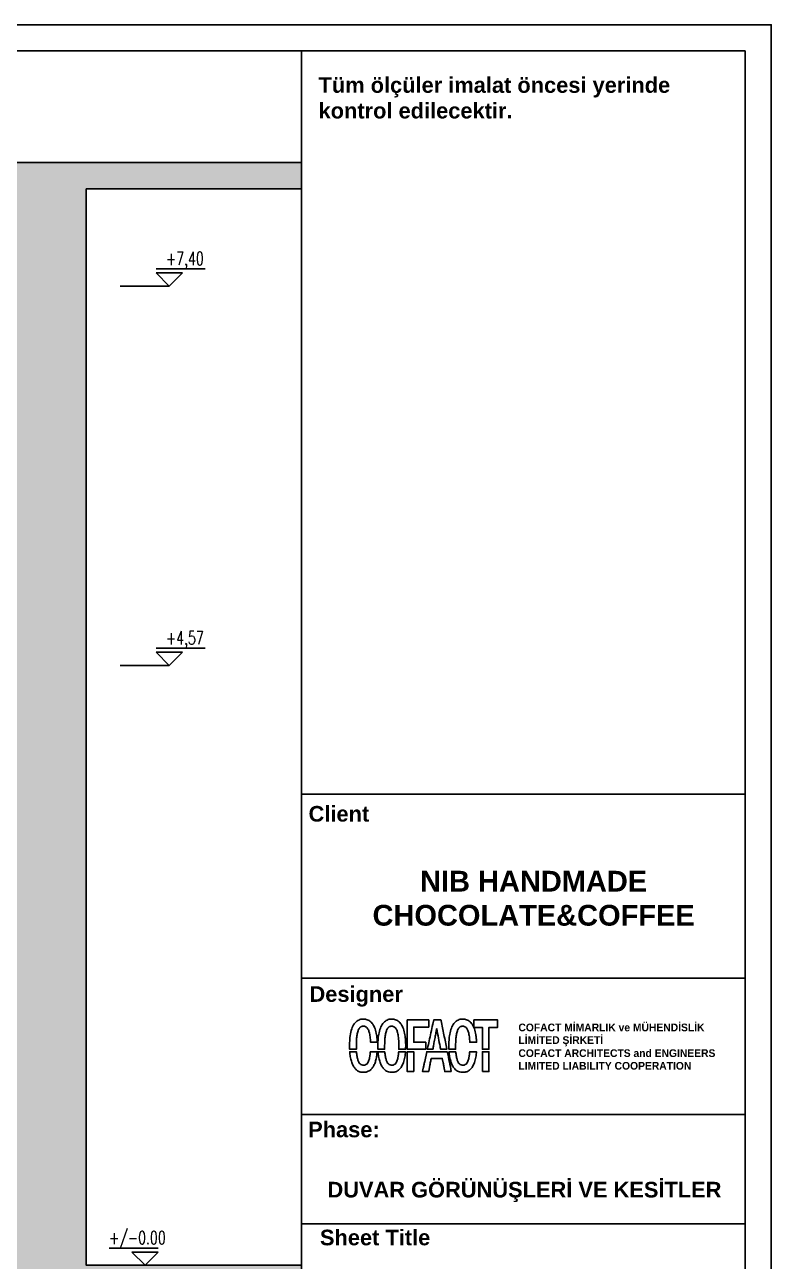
# Model space of a CAD drawing. Header units: millimetres. Extents: x 933584 to 974011, y 4545988 to 4553664.
# Drawn here: x 944958 to 945527, y 4547022 to 4547964 of the extents above; entities that cross this region are included whole.
import ezdxf

# ---------------------------------------------------------------- set-up
doc = ezdxf.new("R2010")
doc.units = ezdxf.units.MM
doc.linetypes.add('CENTER', pattern=[2, 1.25, -0.25, 0.25, -0.25])
doc.layers.get('0').update_dxf_attribs({"color": 255})
doc.layers.add('0-HSL-HTC_200', color=1, linetype='Continuous')
doc.layers.add('2-SPS-RCN', color=2, linetype='Continuous')
doc.layers.add('TİBA_KOT', color=171, linetype='Continuous', lineweight=25)
doc.styles.add('Century Gothic_B_3', font='GOTHICB.TTF', dxfattribs={"height": 4})
doc.styles.add('T_General', font='simplxtw.shx', dxfattribs={"width": 0.7, "height": 200})

# ---------------------------------------------------------------- blocks, each defined once
blk = doc.blocks.new('SLV-FNS')
at = {"layer": 'TİBA_KOT'}
for p, q in [((-250, 260), (-1000, 260)), ((-450, 0), (-650, 200)), ((-250, 200), (-650, 200)), ((-250, 200), (-450, 0)), ((-450, 0), (300, 0))]:
    blk.add_line(p, q, dxfattribs=at)
at = {"layer": 'TİBA_KOT', "color": 8, "style": 'T_General', "width": 0.7}
blk.add_attdef('INCE', (-1000, 319), '', height=200, dxfattribs=at)

msp = doc.modelspace()

# ---------------------------------------------------------------- hatches: boundary and pattern name
at = {"layer": '0-HSL-HTC_200'}
h = msp.add_hatch(dxfattribs=at)
h.set_pattern_fill('ANSI33', color=256)
h.set_pattern_definition([(45, (946624.9096, 4556812.099), (-4.490128, 4.490128), []), (45, (946629.4, 4556812.099), (-4.490128, 4.490128), [3.175, -1.5875])])
h.paths.add_polyline_path([(945005.32, 4546594.78), (945005.32, 4546998.78), (945169.34, 4546998.78), (945169.34, 4547018.78), (945005.32, 4547018.78), (945005.32, 4547838.78), (945169.34, 4547838.78), (945169.34, 4547858.78), (943447.39, 4547858.78), (943447.39, 4547838.78), (943626.3, 4547838.78), (943626.3, 4547788.78), (943686.3, 4547788.78), (943686.3, 4547838.78), (944174.6, 4547838.78), (944174.6, 4547018.78), (943447.39, 4547018.78), (943447.39, 4546998.78), (943626.3, 4546998.78), (943626.3, 4546948.78), (943686.3, 4546948.78), (943686.3, 4546998.78), (944174.6, 4546998.78), (944174.6, 4546594.78), (943447.39, 4546594.78), (943447.39, 4546574.78), (943626.3, 4546574.78), (943626.3, 4546524.78), (943686.3, 4546524.78), (943686.3, 4546574.78), (944174.6, 4546574.78), (944174.6, 4546483.85), (944227.66, 4546483.85), (944227.66, 4546574.78), (944945.23, 4546574.78), (944945.23, 4546483.85), (945005.32, 4546483.85), (945005.32, 4546574.78), (945169.34, 4546574.78), (945169.34, 4546594.78)])
h.paths.add_polyline_path([(944945.23, 4546998.78), (944227.66, 4546998.78), (944227.66, 4546594.78), (944945.23, 4546594.78)], flags=16)
h.paths.add_polyline_path([(944227.66, 4547838.78), (944945.23, 4547838.78), (944945.23, 4547018.78), (944227.66, 4547018.78)], flags=16)

# ---------------------------------------------------------------- linework, layer by layer
at = {"color": 0}
for p, q in [((945507.39, 4547377.52), (945169.33, 4547377.52)), ((945507.39, 4547377.52), (945169.33, 4547377.52)), ((945507.39, 4547237.54), (945169.33, 4547237.54)), ((945507.39, 4547237.54), (945169.33, 4547237.54)), ((945507.39, 4547237.54), (945169.33, 4547237.54)), ((945507.39, 4547237.54), (945169.33, 4547237.54)), ((945507.39, 4547133.48), (945169.33, 4547133.48)), ((945169.33, 4547050.2), (945507.39, 4547050.2))]:
    msp.add_line(p, q, dxfattribs=at)
for points in [[(943427.39, 4547963.85), (945527.39, 4547963.85), (945527.39, 4546463.85), (943427.39, 4546463.85)], [(943447.39, 4547943.85), (945507.39, 4547943.85), (945507.39, 4546483.85), (943447.39, 4546483.85)], [(945250.01, 4547194.48), (945250.01, 4547183.34), (945257.07, 4547183.34), (945264.13, 4547183.34), (945264.13, 4547185.98), (945264.13, 4547188.61), (945259.56, 4547188.61), (945254.99, 4547188.61), (945254.99, 4547194.43), (945254.99, 4547200.24), (945260.7, 4547200.24), (945266.42, 4547200.24), (945266.42, 4547202.93), (945266.42, 4547205.61), (945258.22, 4547205.61), (945250.01, 4547205.61)], [(945300.82, 4547202.78), (945300.82, 4547199.95), (945304.05, 4547199.95), (945307.29, 4547199.95), (945307.29, 4547191.64), (945307.29, 4547183.34), (945309.77, 4547183.34), (945312.26, 4547183.34), (945312.26, 4547191.64), (945312.26, 4547199.95), (945315.54, 4547199.95), (945318.82, 4547199.95), (945318.82, 4547202.78), (945318.82, 4547205.61), (945309.82, 4547205.61), (945300.82, 4547205.61)], [(945250.01, 4547173.84), (945250.01, 4547166.34), (945252.47, 4547166.36), (945254.94, 4547166.39), (945254.96, 4547173.87), (945254.99, 4547181.35), (945252.5, 4547181.35), (945250.01, 4547181.35)], [(945307.31, 4547173.87), (945307.34, 4547166.39), (945309.8, 4547166.36), (945312.26, 4547166.33), (945312.26, 4547173.84), (945312.26, 4547181.35), (945309.77, 4547181.35), (945307.29, 4547181.35)]]:
    msp.add_lwpolyline(points, close=True, dxfattribs=at)
msp.add_lwpolyline([(945169.34, 4547943.86), (945169.34, 4546483.85)], dxfattribs=at)
at = {"linetype": 'CENTER', "ltscale": 50}
msp.add_lwpolyline([(945169.34, 4546483.85), (945169.34, 4547943.85)], dxfattribs=at)
at = {"color": 0}
for points in [[(945214.67, 4547206.1, 0.11064), (945211.57, 4547204.6, 0.089568), (945209.12, 4547201.82, 0.069833), (945207.36, 4547197.7, 0.037138), (945206.32, 4547192.26, 0.013582), (945206.17, 4547190.61, 0.005436), (945206.06, 4547188.34, 0.005261), (945205.99, 4547186.12, 0.017635), (945206.02, 4547184.66), (945206.09, 4547183.34), (945208.64, 4547183.34), (945211.19, 4547183.34), (945211.2, 4547186.35, -0.01557), (945211.35, 4547190.77, -0.027157), (945211.79, 4547194.4, -0.033018), (945212.49, 4547197.25, -0.079442), (945213.46, 4547199.19, -0.009072), (945213.76, 4547199.58, -0.030827), (945213.97, 4547199.82, -0.031813), (945214.21, 4547200.03, -0.010138), (945214.58, 4547200.31, -0.089655), (945215.34, 4547200.67, -0.05192), (945216.33, 4547200.83, -0.051218), (945217.36, 4547200.78, -0.076363), (945218.22, 4547200.51, -0.070873), (945219.02, 4547199.97, -0.052254), (945219.73, 4547199.17, -0.046256), (945220.33, 4547198.14, -0.033841), (945220.81, 4547196.91, -0.02482), (945221.18, 4547195.51, -0.012371), (945221.5, 4547193.71, -0.011745), (945221.77, 4547191.72, -0.011909), (945221.94, 4547189.73), (945222, 4547188.61), (945224.57, 4547188.61), (945227.14, 4547188.61), (945227.14, 4547189.03, 0.020953), (945227.1, 4547189.94, 0.004455), (945226.96, 4547191.52, 0.00493), (945226.77, 4547193.14, 0.011284), (945226.59, 4547194.37, 0.038093), (945225.47, 4547198.88, 0.067383), (945223.79, 4547202.32, 0.083303), (945221.56, 4547204.69, 0.099908), (945218.8, 4547206.02, 0.02201), (945218.36, 4547206.11, 0.020762), (945217.91, 4547206.17, 0.015695), (945217.35, 4547206.2, 0.005906), (945216.56, 4547206.2, 0.00548), (945215.96, 4547206.19, 0.006399), (945215.39, 4547206.17, 0.005718), (945214.9, 4547206.13, 0.038226)], [(945236.24, 4547206.1, 0.105194), (945233.28, 4547204.7, 0.087054), (945230.9, 4547202.14, 0.069549), (945229.15, 4547198.38, 0.038701), (945228.05, 4547193.43, 0.014261), (945227.81, 4547191.35, 0.008448), (945227.64, 4547188.85, 0.008433), (945227.56, 4547186.42, 0.018733), (945227.6, 4547184.57), (945227.67, 4547183.34), (945230.21, 4547183.34), (945232.76, 4547183.34), (945232.77, 4547186.35, -0.01557), (945232.93, 4547190.77, -0.027157), (945233.37, 4547194.4, -0.033018), (945234.07, 4547197.25, -0.079442), (945235.04, 4547199.19, -0.009072), (945235.33, 4547199.58, -0.030827), (945235.55, 4547199.82, -0.031813), (945235.78, 4547200.03, -0.010138), (945236.16, 4547200.31, -0.089655), (945236.92, 4547200.67, -0.05192), (945237.91, 4547200.83, -0.051218), (945238.94, 4547200.78, -0.076363), (945239.79, 4547200.51, -0.136443), (945241.3, 4547199.17, -0.067108), (945242.4, 4547196.83, -0.045937), (945243.15, 4547193.38, -0.018323), (945243.56, 4547188.56, -0.004967), (945243.6, 4547187.58, -0.003937), (945243.62, 4547186.52, -0.00398), (945243.63, 4547185.53, -0.009912), (945243.61, 4547184.81), (945243.55, 4547183.34), (945246.12, 4547183.34), (945248.69, 4547183.34), (945248.76, 4547184.61, 0.018366), (945248.79, 4547186.77, 0.009634), (945248.68, 4547189.46, 0.009631), (945248.47, 4547192.16, 0.017297), (945248.17, 4547194.36, 0.038062), (945247.05, 4547198.88, 0.067387), (945245.36, 4547202.32, 0.08333), (945243.13, 4547204.69, 0.099909), (945240.38, 4547206.02, 0.02201), (945239.94, 4547206.11, 0.020762), (945239.48, 4547206.17, 0.015695), (945238.92, 4547206.2, 0.005906), (945238.14, 4547206.2, 0.00548), (945237.54, 4547206.19, 0.006399), (945236.96, 4547206.17, 0.005718), (945236.48, 4547206.13, 0.038226)], [(945272.44, 4547199.03, 0.00001), (945273.8, 4547191.73, 0.000084), (945275, 4547185.3, 0.003215), (945275.28, 4547183.86), (945275.38, 4547183.34), (945277.76, 4547183.34, 0.001355), (945278.67, 4547183.34, 0.00226), (945279.44, 4547183.35, 0.000206), (945280.13, 4547183.36, 0.409743), (945280.14, 4547183.38, 0.049641), (945280.13, 4547183.44, 0.000001), (945277.95, 4547194.29, 0.000006), (945275.81, 4547204.97, 0.007694), (945275.72, 4547205.39), (945275.66, 4547205.61), (945272.9, 4547205.61), (945270.15, 4547205.61), (945269.43, 4547202.31, -0.000077), (945268.05, 4547195.94, -0.000085), (945266.71, 4547189.78, -0.000009), (945265.43, 4547183.86, -0.006923), (945265.36, 4547183.57), (945265.3, 4547183.34), (945269.51, 4547183.34, 0.000143), (945269.81, 4547184.92, 0.00034), (945270.06, 4547186.29, 0.000221), (945270.35, 4547187.87, -0.000266), (945271.19, 4547192.37, -0.000578), (945271.83, 4547195.83, -0.000087)], [(945290.33, 4547206.1, 0.105194), (945287.37, 4547204.7, 0.087054), (945284.99, 4547202.14, 0.069549), (945283.24, 4547198.38, 0.038701), (945282.14, 4547193.43, 0.014261), (945281.9, 4547191.35, 0.008448), (945281.73, 4547188.85, 0.008433), (945281.65, 4547186.42, 0.018733), (945281.69, 4547184.57), (945281.76, 4547183.34), (945284.3, 4547183.34), (945286.85, 4547183.34), (945286.86, 4547186.35, -0.01557), (945287.02, 4547190.76, -0.027157), (945287.46, 4547194.4, -0.033018), (945288.16, 4547197.25, -0.079442), (945289.13, 4547199.19, -0.009072), (945289.42, 4547199.58, -0.030827), (945289.64, 4547199.82, -0.031813), (945289.87, 4547200.03, -0.010138), (945290.25, 4547200.31, -0.089655), (945291.01, 4547200.67, -0.05192), (945292, 4547200.83, -0.051218), (945293.03, 4547200.78, -0.076363), (945293.89, 4547200.51, -0.070873), (945294.68, 4547199.97, -0.052254), (945295.39, 4547199.17, -0.046256), (945296, 4547198.14, -0.033841), (945296.48, 4547196.91, -0.02482), (945296.84, 4547195.51, -0.012371), (945297.17, 4547193.71, -0.011745), (945297.43, 4547191.72, -0.011909), (945297.6, 4547189.73), (945297.67, 4547188.61), (945300.24, 4547188.61), (945302.81, 4547188.61), (945302.81, 4547189.03, 0.020953), (945302.77, 4547189.94, 0.004455), (945302.62, 4547191.52, 0.00493), (945302.44, 4547193.14, 0.011284), (945302.26, 4547194.37, 0.038093), (945301.14, 4547198.88, 0.067383), (945299.45, 4547202.32, 0.083303), (945297.22, 4547204.69, 0.099908), (945294.47, 4547206.02, 0.02201), (945294.03, 4547206.11, 0.020762), (945293.57, 4547206.17, 0.015695), (945293.02, 4547206.2, 0.005906), (945292.23, 4547206.2, 0.00548), (945291.63, 4547206.19, 0.006399), (945291.06, 4547206.17, 0.005718), (945290.57, 4547206.13, 0.038226)], [(945206.21, 4547180.63, 0.025038), (945206.78, 4547176.68, 0.036131), (945207.7, 4547173.27, 0.041565), (945208.96, 4547170.46, 0.063352), (945210.53, 4547168.3, 0.028049), (945211.34, 4547167.53, 0.034689), (945212.18, 4547166.91, 0.034905), (945213.09, 4547166.42, 0.029004), (945214.12, 4547166.03, 0.021923), (945214.6, 4547165.9, 0.031789), (945215.03, 4547165.83, 0.019677), (945215.6, 4547165.8, 0.003659), (945216.65, 4547165.79, 0.003627), (945217.69, 4547165.8, 0.019229), (945218.26, 4547165.83, 0.031747), (945218.69, 4547165.9, 0.024514), (945219.14, 4547166.02, 0.035022), (945220.31, 4547166.5, 0.037328), (945221.38, 4547167.12, 0.037367), (945222.34, 4547167.9, 0.035245), (945223.2, 4547168.83, 0.053473), (945224.58, 4547171, 0.03772), (945225.67, 4547173.68, 0.032588), (945226.47, 4547176.9, 0.021334), (945227, 4547180.68), (945227.06, 4547181.35), (945224.48, 4547181.35), (945221.89, 4547181.35), (945221.83, 4547180.68, -0.0074), (945221.72, 4547179.71, -0.005344), (945221.58, 4547178.63, -0.005411), (945221.41, 4547177.6, -0.010609), (945221.26, 4547176.78, -0.034422), (945220.56, 4547174.32, -0.07643), (945219.63, 4547172.62, -0.102726), (945218.44, 4547171.59, -0.109019), (945216.96, 4547171.14, -0.095932), (945215.35, 4547171.33, -0.113527), (945214.03, 4547172.11, -0.092498), (945213, 4547173.53, -0.04608), (945212.23, 4547175.63, -0.017297), (945211.94, 4547176.92, -0.007909), (945211.64, 4547178.63, -0.007223), (945211.4, 4547180.29, -0.03219), (945211.34, 4547181.26, 0.402781), (945211.3, 4547181.3, 0.001238), (945210.58, 4547181.33, 0.005463), (945209.75, 4547181.35, 0.003096), (945208.74, 4547181.35), (945206.14, 4547181.35)], [(945227.79, 4547180.63, 0.025038), (945228.36, 4547176.68, 0.036131), (945229.28, 4547173.27, 0.041565), (945230.54, 4547170.46, 0.063352), (945232.11, 4547168.3, 0.047265), (945233.51, 4547167.07, 0.06438), (945234.98, 4547166.27, 0.06177), (945236.65, 4547165.86, 0.039412), (945238.65, 4547165.77, 0.027569), (945240.07, 4547165.9, 0.048064), (945241.22, 4547166.18, 0.049711), (945242.26, 4547166.67, 0.031882), (945243.37, 4547167.43, 0.081131), (945245.28, 4547169.51, 0.052129), (945246.8, 4547172.42, 0.043307), (945247.9, 4547176.15, 0.026621), (945248.57, 4547180.68), (945248.64, 4547181.35), (945246.05, 4547181.35), (945243.47, 4547181.35), (945243.4, 4547180.68, -0.0074), (945243.3, 4547179.71, -0.005344), (945243.15, 4547178.63, -0.005411), (945242.99, 4547177.6, -0.010609), (945242.84, 4547176.78, -0.034422), (945242.14, 4547174.32, -0.07643), (945241.21, 4547172.62, -0.102726), (945240.02, 4547171.59, -0.109019), (945238.54, 4547171.14, -0.095932), (945236.92, 4547171.33, -0.113527), (945235.61, 4547172.1, -0.092498), (945234.57, 4547173.53, -0.04608), (945233.81, 4547175.63, -0.017297), (945233.51, 4547176.92, -0.007909), (945233.21, 4547178.63, -0.007223), (945232.97, 4547180.29, -0.03219), (945232.91, 4547181.26, 0.402781), (945232.88, 4547181.3, 0.001238), (945232.16, 4547181.33, 0.005463), (945231.33, 4547181.35, 0.003096), (945230.32, 4547181.35), (945227.72, 4547181.35)], [(945283.57, 4547166.34, 0.000023), (945282.08, 4547173.77, 0.000048), (945280.69, 4547180.73, 0.022716), (945280.58, 4547181.18, 0.319618), (945280.43, 4547181.29, 0.005635), (945279.38, 4547181.33, 0.005119), (945277.56, 4547181.35, 0.000404), (945272.7, 4547181.35), (945264.88, 4547181.35), (945263.29, 4547174.02, -0.000063), (945262.68, 4547171.2, -0.000102), (945262.16, 4547168.79, -0.000015), (945261.7, 4547166.65, -0.015408), (945261.62, 4547166.33), (945266.36, 4547166.39), (945267.23, 4547171.11, -0.000258), (945267.57, 4547172.94, -0.000401), (945267.86, 4547174.51, -0.000111), (945268.12, 4547175.88, -0.013635), (945268.16, 4547176.06), (945268.21, 4547176.28), (945272.46, 4547176.28), (945276.71, 4547176.28), (945277.35, 4547172.88, 0.000154), (945277.61, 4547171.46, 0.000145), (945277.88, 4547170.01, 0.000144), (945278.12, 4547168.73, 0.000507), (945278.28, 4547167.9), (945278.57, 4547166.34)], [(945281.88, 4547180.63, 0.025038), (945282.45, 4547176.68, 0.036131), (945283.37, 4547173.27, 0.041565), (945284.63, 4547170.46, 0.063352), (945286.2, 4547168.3, 0.047265), (945287.6, 4547167.07, 0.06438), (945289.07, 4547166.27, 0.06177), (945290.74, 4547165.86, 0.039412), (945292.74, 4547165.77, 0.027569), (945294.16, 4547165.9, 0.048064), (945295.31, 4547166.18, 0.049711), (945296.35, 4547166.67, 0.031882), (945297.46, 4547167.43, 0.081131), (945299.37, 4547169.51, 0.052129), (945300.89, 4547172.42, 0.043307), (945301.99, 4547176.15, 0.026621), (945302.66, 4547180.68), (945302.73, 4547181.35), (945300.14, 4547181.35), (945297.56, 4547181.35), (945297.49, 4547180.68, -0.0074), (945297.39, 4547179.71, -0.005344), (945297.24, 4547178.63, -0.005411), (945297.08, 4547177.6, -0.010609), (945296.93, 4547176.78, -0.034422), (945296.23, 4547174.32, -0.07643), (945295.3, 4547172.62, -0.102726), (945294.11, 4547171.59, -0.109019), (945292.63, 4547171.14, -0.095932), (945291.01, 4547171.33, -0.113527), (945289.7, 4547172.1, -0.092498), (945288.67, 4547173.53, -0.04608), (945287.9, 4547175.63, -0.017297), (945287.6, 4547176.92, -0.007909), (945287.3, 4547178.63, -0.007223), (945287.07, 4547180.29, -0.03219), (945287, 4547181.26, 0.402781), (945286.97, 4547181.3, 0.001238), (945286.25, 4547181.33, 0.005463), (945285.42, 4547181.35, 0.003096), (945284.41, 4547181.35), (945281.81, 4547181.35)]]:
    msp.add_lwpolyline(points, format="xyb", close=True, dxfattribs=at)
at = {"layer": '2-SPS-RCN'}
msp.add_lwpolyline([(945005.32, 4546594.78), (945005.32, 4546998.78), (945169.34, 4546998.78), (945169.34, 4547018.78), (945005.32, 4547018.78), (945005.32, 4547838.78), (945169.34, 4547838.78), (945169.34, 4547858.78), (943447.39, 4547858.78)], dxfattribs=at)

# ---------------------------------------------------------------- block references
ref = msp.add_blockref('SLV-FNS', (945046.1, 4547764.78), dxfattribs=dict(xscale=-0.05000000000291038, yscale=0.05000000000291038, zscale=0.05000000000291038))
ref.add_attrib('INCE', '+7,40', (945066.1, 4547780.73), dxfattribs={"color": 8, "height": 10, "style": 'T_General', "width": 0.7})
ref = msp.add_blockref('SLV-FNS', (945046.1, 4547475.78), dxfattribs=dict(xscale=-0.05000000000291038, yscale=0.05000000000291038, zscale=0.05000000000291038))
ref.add_attrib('INCE', '+4,57', (945066.1, 4547491.73), dxfattribs={"color": 8, "height": 10, "style": 'T_General', "width": 0.7})
ref = msp.add_blockref('SLV-FNS', (945072.71, 4547018.78, 0), dxfattribs=dict(xscale=0.05000000000291038, yscale=0.05000000000291038, zscale=0.05000000000291038))
ref.add_attrib('INCE', '+/-0.00', (945022.71, 4547034.73, 0), dxfattribs={"color": 8, "height": 10, "style": 'T_General', "width": 0.7})

# ---------------------------------------------------------------- texts
at = {"color": 0, "attachment_point": 1, "line_spacing_factor": 0.984502, "style": 'Century Gothic_B_3'}
for s, insert, char_height, width in [('\\pxql;{\\fArial|b1|i0|c0|p34;Tüm ölçüler imalat öncesi yerinde kontrol edilecektir.}', (945182.38, 4547923.88), 11.9034, 324.3298), ('\\pxqr;{\\fArial|b1|i0|c0|p34;Client}', (944632.83, 4547368.66), 11.9034, 588.1338), ('\\pxqc;{\\fArial|b1|i0|c0|p34;NIB HANDMADE CHOCOLATE&COFFEE}', (945182.84, 4547319.26), 15.8192, 326.8702), ('\\pxqr;{\\fArial|b1|i0|c0|p34;Designer}', (944658.5, 4547231.33), 11.9034, 588.1338), ('{\\fFranklin Gothic Medium|b1|i0|c162|p34;COFACT MİMARLIK ve MÜHENDİSLİK}\\P{\\fFranklin Gothic Medium|b1|i0|c162|p34;LİMİTED ŞİRKETİ}', (945334.7, 4547202.86), 5.8729, 228.8091), ('\\pxql;{\\fFranklin Gothic Book|b1|i0|c162|p34;COFACT ARCHITECTS and ENGINEERS\\PLIMITED LIABILITY COOPERATION}', (945334.7, 4547183.27), 5.8729, 228.8091), ('\\pxqr;{\\fArial|b1|i0|c0|p34;Phase:}', (944640.84, 4547128.14), 11.9034, 588.1338), ('\\pxqr;{\\fArial|b1|i0|c0|p34;DUVAR GÖRÜNÜŞLERİ VE KESİTLER}', (944901.28, 4547082.3), 11.9034, 588.1338), ('\\pxqr;{\\fArial|b1|i0|c0|p34;Sheet Title}', (944679.39, 4547045.84), 11.9034, 588.1338)]:
    msp.add_mtext(s, dxfattribs=dict(at, insert=insert, char_height=char_height, width=width))

doc.saveas('drawing.dxf')
